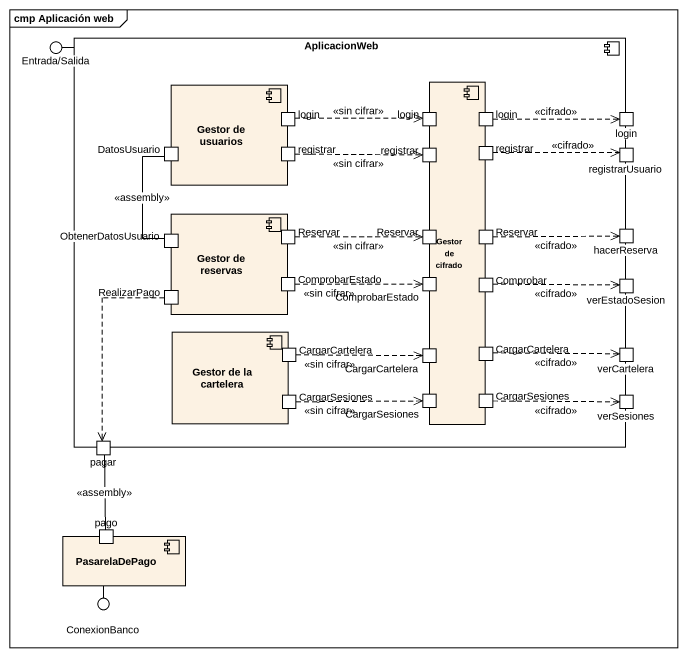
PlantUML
@startuml
mainframe cmp Aplicación web
() "Entrada/Salida" as Entrada_Salida
component AplicacionWeb {
  component "Gestor de usuarios" as Gestor_de_usuarios {
    port login
    port DatosUsuario
    port registrar
  }
  component "Gestor de cifrado" as Gestor_de_cifrado {
    port "login" as login_2
    port "login" as login_3
    port "registrar" as registrar_2
    port "registrar" as registrar_3
    port "Reservar" as Reservar_2
    port "Reservar" as Reservar_3
    port "ComprobarEstado" as ComprobarEstado_2
    port Comprobar
    port "CargarCartelera" as CargarCartelera_2
    port "CargarCartelera" as CargarCartelera_3
    port "CargarSesiones" as CargarSesiones_2
    port "CargarSesiones" as CargarSesiones_3
  }
  port "login" as login_4
  port registrarUsuario
  component "Gestor de reservas" as Gestor_de_reservas {
    port ObtenerDatosUsuario
    port Reservar
    port RealizarPago
    port ComprobarEstado
  }
  port hacerReserva
  port verEstadoSesion
  component "Gestor de la cartelera" as Gestor_de_la_cartelera {
    port CargarCartelera
    port CargarSesiones
  }
  port verCartelera
  port verSesiones
  port pagar
}
component PasarelaDePago {
  port pago
}
() ConexionBanco
AplicacionWeb -up- Entrada_Salida
PasarelaDePago -- ConexionBanco
login .right.> login_2 : <<sin cifrar>>
login_3 .right.> login_4 : <<cifrado>>
registrar .right.> registrar_2 : <<sin cifrar>>
registrar_3 .right.> registrarUsuario : <<cifrado>>
ObtenerDatosUsuario -up- DatosUsuario : <<assembly>>
Reservar .right.> Reservar_2 : <<sin cifrar>>
Reservar_3 .right.> hacerReserva : <<cifrado>>
RealizarPago ..> pagar
ComprobarEstado .right.> ComprobarEstado_2 : <<sin cifrar>>
Comprobar .right.> verEstadoSesion : <<cifrado>>
CargarCartelera .right.> CargarCartelera_2 : <<sin cifrar>>
CargarCartelera_3 .right.> verCartelera : <<cifrado>>
CargarSesiones .right.> CargarSesiones_2 : <<sin cifrar>>
CargarSesiones_3 .right.> verSesiones : <<cifrado>>
pagar -- pago : <<assembly>>
@enduml
